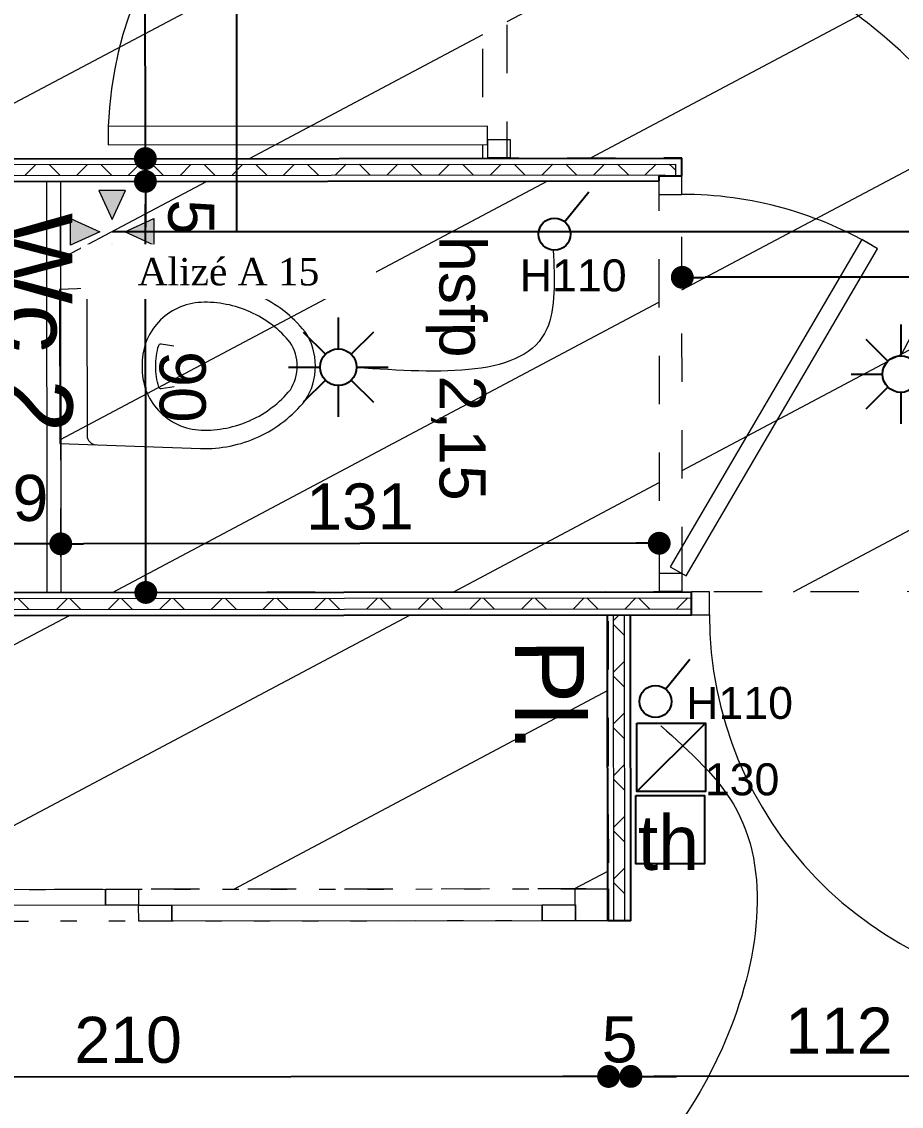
# Model space of a CAD drawing. Header units: centimetres. Extents: x 39595 to 63691, y -25920 to -14518.
# Drawn here: x 55699.4 to 55891.9, y -24583.5 to -24346 of the extents above; entities that cross this region are included whole.
import ezdxf

# ---------------------------------------------------------------- set-up
doc = ezdxf.new("R2010")
doc.units = ezdxf.units.CM
doc.header["$LTSCALE"] = 50.8
doc.header["$PDMODE"] = 1
doc.header["$PDSIZE"] = -2
doc.linetypes.add('Style de ligne -1', pattern=[0.41664, 0.20828, -0.20836])
doc.linetypes.add('Style de ligne -5', pattern=[0.20828, 0.069425, -0.138855])
for name, color, linetype in [('3-BAT C-Niveau-3', 7, 'Continuous'), ('prlm-CHAUFF', 4, 'Continuous'), ('prlm-VMC', 62, 'Continuous')]:
    doc.layers.add(name, color=color, linetype=linetype)
doc.layers.add('prlm-ELEC-CFA', color=1, linetype='Continuous', lineweight=25)
doc.layers.add('prlm-ELEC-CFO', color=1, linetype='Continuous', lineweight=25)
doc.styles.add('Arial', font='arial.ttf')
doc.styles.add('Helvetica', font='arial.ttf')
doc.styles.add('prlm-elec-cfa', font='comic.ttf', dxfattribs={"height": 12})
doc.styles.add('prlm-vmc', font='pala.ttf', dxfattribs={"height": 14})
doc.dimstyles.new('IS', dxfattribs={"dimtxt": 10.08724, "dimasz": 5.007446, "dimexe": 2, "dimexo": 10, "dimgap": 3, "dimtad": 1, "dimdec": 1, "dimtxsty": 'Helvetica', "dimblk": 'DOT', "dimblk1": 'DOT', "dimblk2": 'DOT', "dimcen": 0, "dimdle": 10, "dimazin": 0, "dimtfac": 0.8, "dimtdec": 1, "dimtix": 1, "dimtmove": 0, "dimatfit": 0, "dimldrblk": 'VW_FILLEDARROW-1', "dimfxl": 1, "dimfrac": 2, "dimtolj": 1, "dimarcsym": 0})
pattern_1 = [(207.98931, (47512.718, 24548.346), (-14.252246, 31.966756), [])]
pattern_2 = [(34.329506, (47512.718, 24548.3464), (-4.5116111, 6.6064639), []), (124.329506, (47512.718, 24548.3464), (6.6064639, 4.5116111), [])]
pattern_3 = [(45.0531, (47512.718, 24548.3464), (-5.6620945, 5.6516092), []), (135.0531, (47512.718, 24548.3464), (5.6516092, 5.6620945), [])]

# ---------------------------------------------------------------- blocks, each defined once
blk = doc.blocks.new('_DOT')
at = {"color": 0, "linetype": 'ByBlock', "lineweight": -2}
blk.add_line((-0.5, 0), (-1, 0), dxfattribs=at)
at = {"color": 0, "linetype": 'ByBlock', "const_width": 0.5}
blk.add_lwpolyline([(-0.25, 0, 1), (0.25, 0, 1)], format="xyb", close=True, dxfattribs=at)
blk = doc.blocks.new('*D65')
at = {"layer": '3-BAT C-Niveau-3', "color": 0, "linetype": 'Continuous', "lineweight": -2, "transparency": 16777216}
blk.add_line((55726.46, -24370.98), (55726.26, -24153.96), dxfattribs=at)
at = {"layer": 'Defpoints', "color": 0, "linetype": 'Continuous', "transparency": 16777216}
for p in [(55726.26, -24148.95), (55787.15, -24148.89), (55757.22, -24375.96)]:
    blk.add_point(p, dxfattribs=at)
at = {"layer": '3-BAT C-Niveau-3', "color": 0, "linetype": 'Continuous', "lineweight": -2, "transparency": 16777216, "xscale": 5.007446289062499, "yscale": 5.007446289062499, "zscale": 5.007446289062499}
for p, rotation in [((55726.26, -24148.95), 90.05310040590868), ((55726.47, -24375.99), 270.0531004059087)]:
    blk.add_blockref('_DOT', p, dxfattribs=dict(at, rotation=rotation))
at = {"layer": '3-BAT C-Niveau-3', "color": 0, "linetype": 'Continuous', "lineweight": 5, "transparency": 16777216, "insert": (55734.41, -24262.46), "char_height": 10.087, "attachment_point": 5, "rotation": 270.0531, "style": 'Helvetica'}
blk.add_mtext('\\A1;227', dxfattribs=at)
blk = doc.blocks.new('VW_FILLEDARROW-1')
at = {"color": 0, "linetype": 'Continuous', "lineweight": 5, "flags": 128}
blk.add_lwpolyline([(-1.997, 0.535), (0, 0), (-1.997, -0.535)], close=True, dxfattribs=at)
blk = doc.blocks.new('*D66')
at = {"layer": '3-BAT C-Niveau-3', "color": 0, "linetype": 'Continuous', "lineweight": -2, "transparency": 16777216}
for p, q in [((55726.46, -24370.98), (55726.46, -24365.97)), ((55726.47, -24380.99), (55726.47, -24375.99)), ((55726.48, -24386), (55726.48, -24391))]:
    blk.add_line(p, q, dxfattribs=at)
at = {"layer": 'Defpoints', "color": 0, "linetype": 'Continuous', "transparency": 16777216}
for p in [(55726.47, -24375.99), (55757.22, -24375.96), (55719.57, -24381)]:
    blk.add_point(p, dxfattribs=at)
at = {"layer": '3-BAT C-Niveau-3', "color": 0, "linetype": 'Continuous', "lineweight": -2, "transparency": 16777216, "xscale": 5.007446289062499, "yscale": 5.007446289062499, "zscale": 5.007446289062499}
for p, rotation in [((55726.47, -24375.99), 270.0531004059087), ((55726.47, -24380.99), 90.05310040590868)]:
    blk.add_blockref('_DOT', p, dxfattribs=dict(at, rotation=rotation))
at = {"layer": '3-BAT C-Niveau-3', "color": 0, "linetype": 'Continuous', "lineweight": 5, "transparency": 16777216, "insert": (55736.46, -24388.83), "char_height": 10.087, "attachment_point": 5, "rotation": 270.0531, "style": 'Helvetica'}
blk.add_mtext('\\A1;5', dxfattribs=at)
blk = doc.blocks.new('*D67')
at = {"layer": '3-BAT C-Niveau-3', "color": 0, "linetype": 'Continuous', "lineweight": -2, "transparency": 16777216}
blk.add_line((55726.55, -24465.98), (55726.48, -24386), dxfattribs=at)
at = {"layer": 'Defpoints', "color": 0, "linetype": 'Continuous', "transparency": 16777216}
for p in [(55719.57, -24381), (55726.47, -24380.99), (55746.75, -24470.97)]:
    blk.add_point(p, dxfattribs=at)
at = {"layer": '3-BAT C-Niveau-3', "color": 0, "linetype": 'Continuous', "lineweight": -2, "transparency": 16777216, "xscale": 5.007446289062499, "yscale": 5.007446289062499, "zscale": 5.007446289062499}
for p, rotation in [((55726.47, -24380.99), 90.05310040590868), ((55726.56, -24470.99), 270.0531004059087)]:
    blk.add_blockref('_DOT', p, dxfattribs=dict(at, rotation=rotation))
at = {"layer": '3-BAT C-Niveau-3', "color": 0, "linetype": 'Continuous', "lineweight": 5, "transparency": 16777216, "insert": (55734.56, -24425.98), "char_height": 10.087, "attachment_point": 5, "rotation": 270.0531, "style": 'Helvetica'}
blk.add_mtext('\\A1;90', dxfattribs=at)
blk = doc.blocks.new('*D85')
at = {"layer": '3-BAT C-Niveau-3', "color": 0, "linetype": 'Continuous', "lineweight": -2, "transparency": 16777216}
blk.add_line((56046.87, -24401.81), (55848.99, -24401.99), dxfattribs=at)
at = {"layer": 'Defpoints', "color": 0, "linetype": 'Continuous', "transparency": 16777216}
for p in [(56051.88, -24398.86), (55843.98, -24399.72), (55843.99, -24402)]:
    blk.add_point(p, dxfattribs=at)
at = {"layer": '3-BAT C-Niveau-3', "color": 0, "linetype": 'Continuous', "lineweight": -2, "transparency": 16777216, "xscale": 5.007446289062499, "yscale": 5.007446289062499, "zscale": 5.007446289062499}
for p, rotation in [((56051.88, -24401.81), 0.05310040585661646), ((55843.99, -24402), 180.0531004058566)]:
    blk.add_blockref('_DOT', p, dxfattribs=dict(at, rotation=rotation))
at = {"layer": '3-BAT C-Niveau-3', "color": 0, "linetype": 'Continuous', "lineweight": 5, "transparency": 16777216, "insert": (55947.93, -24393.86), "char_height": 10.087, "attachment_point": 5, "rotation": 0.0531, "style": 'Helvetica'}
blk.add_mtext('\\A1;208', dxfattribs=at)
blk = doc.blocks.new('*D98')
at = {"layer": '3-BAT C-Niveau-3', "color": 0, "linetype": 'Continuous', "lineweight": -2, "transparency": 16777216}
blk.add_line((55822.84, -24576.97), (55622.55, -24577.16), dxfattribs=at)
at = {"layer": 'Defpoints', "color": 0, "linetype": 'Continuous', "transparency": 16777216}
for p in [(55827.81, -24535.9), (55617.51, -24543.09), (55617.54, -24577.16)]:
    blk.add_point(p, dxfattribs=at)
at = {"layer": '3-BAT C-Niveau-3', "color": 0, "linetype": 'Continuous', "lineweight": -2, "transparency": 16777216, "xscale": 5.007446289062499, "yscale": 5.007446289062499, "zscale": 5.007446289062499}
for p, rotation in [((55617.54, -24577.16), 180.0531004058566), ((55827.85, -24576.97), 0.05310040585661646)]:
    blk.add_blockref('_DOT', p, dxfattribs=dict(at, rotation=rotation))
at = {"layer": '3-BAT C-Niveau-3', "color": 0, "linetype": 'Continuous', "lineweight": 5, "transparency": 16777216, "insert": (55722.69, -24569.02), "char_height": 10.087, "attachment_point": 5, "rotation": 0.0531, "style": 'Helvetica'}
blk.add_mtext('\\A1;210', dxfattribs=at)
blk = doc.blocks.new('*D99')
at = {"layer": '3-BAT C-Niveau-3', "color": 0, "linetype": 'Continuous', "lineweight": -2, "transparency": 16777216}
for p, q in [((55822.84, -24576.97), (55817.83, -24576.98)), ((55832.74, -24576.96), (55827.85, -24576.97)), ((55837.75, -24576.96), (55842.75, -24576.95))]:
    blk.add_line(p, q, dxfattribs=at)
at = {"layer": 'Defpoints', "color": 0, "linetype": 'Continuous', "transparency": 16777216}
for p in [(55827.81, -24535.9), (55832.7, -24540.31), (55827.85, -24576.97)]:
    blk.add_point(p, dxfattribs=at)
at = {"layer": '3-BAT C-Niveau-3', "color": 0, "linetype": 'Continuous', "lineweight": -2, "transparency": 16777216, "xscale": 5.007446289062499, "yscale": 5.007446289062499, "zscale": 5.007446289062499}
for p, rotation in [((55827.85, -24576.97), 0.05310040585657854), ((55832.74, -24576.96), 180.0531004058566)]:
    blk.add_blockref('_DOT', p, dxfattribs=dict(at, rotation=rotation))
at = {"layer": '3-BAT C-Niveau-3', "color": 0, "linetype": 'Continuous', "lineweight": 5, "transparency": 16777216, "insert": (55830.28, -24568.92), "char_height": 10.087, "attachment_point": 5, "rotation": 0.0531, "style": 'Helvetica'}
blk.add_mtext('\\A1;5', dxfattribs=at)
blk = doc.blocks.new('*D100')
at = {"layer": '3-BAT C-Niveau-3', "color": 0, "linetype": 'Continuous', "lineweight": -2, "transparency": 16777216}
blk.add_line((55939.85, -24576.86), (55837.75, -24576.96), dxfattribs=at)
at = {"layer": 'Defpoints', "color": 0, "linetype": 'Continuous', "transparency": 16777216}
for p in [(55832.7, -24540.31), (55944.85, -24564.7), (55832.74, -24576.96)]:
    blk.add_point(p, dxfattribs=at)
at = {"layer": '3-BAT C-Niveau-3', "color": 0, "linetype": 'Continuous', "lineweight": -2, "transparency": 16777216, "xscale": 5.007446289062499, "yscale": 5.007446289062499, "zscale": 5.007446289062499}
for p, rotation in [((55832.74, -24576.96), 180.0531004058566), ((55944.86, -24576.86), 0.05310040585661646)]:
    blk.add_blockref('_DOT', p, dxfattribs=dict(at, rotation=rotation))
at = {"layer": '3-BAT C-Niveau-3', "color": 0, "linetype": 'Continuous', "lineweight": 5, "transparency": 16777216, "insert": (55878.29, -24566.94), "char_height": 10.087, "attachment_point": 5, "rotation": 0.0531, "style": 'Helvetica'}
blk.add_mtext('\\A1;112', dxfattribs=at)
blk = doc.blocks.new('*D168')
at = {"layer": '3-BAT C-Niveau-3', "color": 0, "linetype": 'Continuous', "lineweight": -2, "transparency": 16777216}
for p, q in [((55627.64, -24463.57), (55627.64, -24458.57)), ((55627.66, -24476.08), (55627.65, -24468.58)), ((55627.66, -24481.09), (55627.67, -24486.1))]:
    blk.add_line(p, q, dxfattribs=at)
at = {"layer": 'Defpoints', "color": 0, "linetype": 'Continuous', "transparency": 16777216}
for p in [(55627.65, -24468.58), (55627.65, -24468.58), (55799.4, -24475.92)]:
    blk.add_point(p, dxfattribs=at)
at = {"layer": '3-BAT C-Niveau-3', "color": 0, "linetype": 'Continuous', "lineweight": -2, "transparency": 16777216, "xscale": 5.007446289062499, "yscale": 5.007446289062499, "zscale": 5.007446289062499}
for p, rotation in [((55627.65, -24468.58), 270.0531004059087), ((55627.66, -24476.08), 90.05310040590868)]:
    blk.add_blockref('_DOT', p, dxfattribs=dict(at, rotation=rotation))
at = {"layer": '3-BAT C-Niveau-3', "color": 0, "linetype": 'Continuous', "lineweight": 5, "transparency": 16777216, "insert": (55617.83, -24457.28), "char_height": 10.087, "attachment_point": 5, "rotation": 270.0531, "style": 'Helvetica'}
blk.add_mtext('\\A1;8', dxfattribs=at)
blk = doc.blocks.new('*D169')
at = {"layer": '3-BAT C-Niveau-3', "color": 0, "linetype": 'Continuous', "lineweight": -2, "transparency": 16777216}
blk.add_line((55627.71, -24538.07), (55627.66, -24481.09), dxfattribs=at)
at = {"layer": 'Defpoints', "color": 0, "linetype": 'Continuous', "transparency": 16777216}
for p in [(55627.66, -24476.08), (55799.4, -24475.92), (55627.72, -24543.08)]:
    blk.add_point(p, dxfattribs=at)
at = {"layer": '3-BAT C-Niveau-3', "color": 0, "linetype": 'Continuous', "lineweight": -2, "transparency": 16777216, "xscale": 5.007446289062499, "yscale": 5.007446289062499, "zscale": 5.007446289062499}
for p, rotation in [((55627.66, -24476.08), 90.05310040590868), ((55627.72, -24543.08), 270.0531004059087)]:
    blk.add_blockref('_DOT', p, dxfattribs=dict(at, rotation=rotation))
at = {"layer": '3-BAT C-Niveau-3', "color": 0, "linetype": 'Continuous', "lineweight": 5, "transparency": 16777216, "insert": (55637.68, -24518.5), "char_height": 10.087, "attachment_point": 5, "rotation": 270.0531, "style": 'Helvetica'}
blk.add_mtext('\\A1;67', dxfattribs=at)
blk = doc.blocks.new('*D173')
at = {"layer": '3-BAT C-Niveau-3', "color": 0, "linetype": 'Continuous', "lineweight": -2, "transparency": 16777216}
blk.add_line((55702.93, -24460.35), (55673.94, -24460.38), dxfattribs=at)
at = {"layer": 'Defpoints', "color": 0, "linetype": 'Continuous', "transparency": 16777216}
for p in [(55707.93, -24449.42), (55668.94, -24460.38), (55668.94, -24465.12)]:
    blk.add_point(p, dxfattribs=at)
at = {"layer": '3-BAT C-Niveau-3', "color": 0, "linetype": 'Continuous', "lineweight": -2, "transparency": 16777216, "xscale": 5.007446289062499, "yscale": 5.007446289062499, "zscale": 5.007446289062499}
for p, rotation in [((55668.94, -24460.38), 180.0531004058566), ((55707.94, -24460.35), 0.05310040585661646)]:
    blk.add_blockref('_DOT', p, dxfattribs=dict(at, rotation=rotation))
at = {"layer": '3-BAT C-Niveau-3', "color": 0, "linetype": 'Continuous', "lineweight": 5, "transparency": 16777216, "insert": (55697.38, -24450.37), "char_height": 10.087, "attachment_point": 5, "rotation": 0.0531, "style": 'Helvetica'}
blk.add_mtext('\\A1;39', dxfattribs=at)
blk = doc.blocks.new('*D174')
at = {"layer": '3-BAT C-Niveau-3', "color": 0, "linetype": 'Continuous', "lineweight": -2, "transparency": 16777216}
blk.add_line((55833.93, -24460.23), (55712.94, -24460.34), dxfattribs=at)
at = {"layer": 'Defpoints', "color": 0, "linetype": 'Continuous', "transparency": 16777216}
for p in [(55838.91, -24436.3), (55707.93, -24449.42), (55707.94, -24460.35)]:
    blk.add_point(p, dxfattribs=at)
at = {"layer": '3-BAT C-Niveau-3', "color": 0, "linetype": 'Continuous', "lineweight": -2, "transparency": 16777216, "xscale": 5.007446289062499, "yscale": 5.007446289062499, "zscale": 5.007446289062499}
for p, rotation in [((55707.94, -24460.35), 180.0531004058566), ((55838.94, -24460.22), 0.05310040585661646)]:
    blk.add_blockref('_DOT', p, dxfattribs=dict(at, rotation=rotation))
at = {"layer": '3-BAT C-Niveau-3', "color": 0, "linetype": 'Continuous', "lineweight": 5, "transparency": 16777216, "insert": (55773.43, -24452.24), "char_height": 10.087, "attachment_point": 5, "rotation": 0.0531, "style": 'Helvetica'}
blk.add_mtext('\\A1;131', dxfattribs=at)
blk = doc.blocks.new('xi.bep')
at = {"layer": 'prlm-VMC', "linetype": 'ByBlock', "lineweight": 5}
h = blk.add_hatch(color=0, dxfattribs=at)
h.paths.add_polyline_path([(0, 2.74), (2.92, 9.1), (-2.92, 9.1)])
h.paths.add_polyline_path([(9.1, -2.92), (9.1, 2.92), (2.74, 0)])
h.paths.add_polyline_path([(2.92, -9.1), (0, -2.74), (-2.92, -9.1)])
h.paths.add_polyline_path([(-9.1, -2.92), (-2.74, 0), (-9.1, 2.92)])
at = {"layer": 'prlm-VMC', "color": 0, "linetype": 'ByBlock', "lineweight": 5, "flags": 128}
for points in [[(2.92, 9.1), (-2.92, 9.1), (0, 2.74)], [(-9.1, -2.92), (-9.1, 2.92), (-2.74, 0)], [(9.1, 2.92), (9.1, -2.92), (2.74, 0)], [(-2.92, -9.1), (2.92, -9.1), (0, -2.74)]]:
    blk.add_lwpolyline(points, close=True, dxfattribs=at)
blk = doc.blocks.new('xi.SA')
at = {"layer": 'prlm-ELEC-CFO', "color": 0}
blk.add_lwpolyline([(0.2, -1.28), (5.5, 5.28)], dxfattribs=at)
blk.add_circle((-2, -4), 3.5, dxfattribs=at)
blk = doc.blocks.new('xi.SPOT')
at = {"color": 0, "lineweight": 5}
blk.add_wipeout([(-4, 0), (-2.83, -2.83), (0, -4), (2.83, -2.83), (4, 0), (2.83, 2.83), (0, 4), (-2.83, 2.83)], dxfattribs=at).dxf.layer = 'prlm-ELEC-CFO'
at = {"layer": 'prlm-ELEC-CFO', "color": 0, "linetype": 'ByBlock', "lineweight": -2, "flags": 128}
for points in [[(0, 10.88), (0, 4)], [(-7.69, 7.69), (-2.83, 2.83)], [(7.69, 7.69), (2.83, 2.83)], [(-10.88, 0), (-4, 0)], [(4, 0), (10.88, 0)], [(-2.83, -2.83), (-7.69, -7.69)], [(0, -4), (0, -10.88)], [(2.83, -2.83), (7.69, -7.69)]]:
    blk.add_lwpolyline(points, dxfattribs=at)
at = {"layer": 'prlm-ELEC-CFO', "color": 0, "linetype": 'ByBlock', "lineweight": -2}
blk.add_circle((0, 0), 4, dxfattribs=at)
blk = doc.blocks.new('xi.th-ch')
at = {"layer": 'prlm-CHAUFF', "color": 0, "linetype": 'ByBlock', "lineweight": -2, "flags": 128}
blk.add_lwpolyline([(-7.5, 7.5), (7.5, 7.5), (7.5, -7.5), (-7.5, -7.5)], close=True, dxfattribs=at)
at = {"layer": 'prlm-CHAUFF', "color": 0}
blk.add_lwpolyline([(-7.5, -7.5), (7.5, 7.5)], dxfattribs=at)
blk = doc.blocks.new('Groupe-5-1')
at = {"color": 7, "linetype": 'Continuous', "lineweight": 13, "flags": 128}
for points in [[(17117.42, -46589.14), (17123.7, -46622.25), (17154.2, -46617.63, 0.116334), (17166.19, -46612.78, 0.116144), (17174.74, -46603.09, 0.147727), (17175.58, -46595.25, 0.147725), (17171.94, -46588.27), (17171.93, -46588.27, 0.11673), (17160.42, -46582.39, 0.115952), (17147.49, -46582.26)], [(17138.28, -46602.33), (17138.28, -46602.34, 0.197992), (17143.6, -46611.16, 0.198081), (17153.6, -46613.66, 0.114919), (17163.8, -46609.56), (17163.8, -46609.55, 0.115526), (17171.13, -46601.36, 0.142778), (17171.65, -46595.99, 0.142778), (17169.2, -46591.19, 0.114832), (17159.39, -46586.26), (17159.37, -46586.25, 0.115368), (17148.39, -46586.18, 0.198081), (17140, -46592.17, 0.198023), (17138.28, -46602.33)]]:
    blk.add_lwpolyline(points, format="xyb", close=True, dxfattribs=at)
for points in [[(17125.15, -46587.36), (17125.15, -46587.36, 0.193855), (17123.92, -46588.22), (17123.91, -46588.23, 0.192143), (17123.63, -46589.69), (17129.28, -46619.46), (17129.28, -46619.46, 0.194357), (17130.09, -46620.72, 0.193855), (17131.54, -46621.06), (17131.55, -46621.06)], [(17145.99, -46605.44), (17143.33, -46606.4, -0.192032), (17142.97, -46606.38), (17142.97, -46606.38), (17142.97, -46606.38, -0.187463), (17142.71, -46606.15, -0.069687), (17141.23, -46601.78), (17141.23, -46601.77, -0.069688), (17141.01, -46597.16, -0.17618), (17141.15, -46596.84), (17141.16, -46596.83, -0.18073), (17141.49, -46596.7), (17141.49, -46596.7), (17144.31, -46596.6)]]:
    blk.add_lwpolyline(points, format="xyb", dxfattribs=at)
blk = doc.blocks.new('Groupe-6-1')
at = {"color": 7, "linetype": 'Style de ligne -5', "lineweight": 5, "flags": 128}
blk.add_lwpolyline([(17261.08, -46702.74), (17051.5, -46742.43), (17050.2, -46735.55), (17259.77, -46695.86)], close=True, dxfattribs=at)
at = {"color": 7, "linetype": 'Continuous', "lineweight": 18, "flags": 128}
for points in [[(17261.08, -46702.74), (17253.97, -46704.09), (17252.67, -46697.21), (17259.77, -46695.86)], [(17253.97, -46704.09), (17246.86, -46705.43), (17246.21, -46701.99), (17253.32, -46700.65)], [(17246.86, -46705.43), (17167.16, -46720.53), (17166.51, -46717.09), (17246.21, -46701.99)], [(17159.4, -46718.44), (17152.3, -46719.78), (17151.64, -46716.34), (17158.75, -46715)], [(17152.3, -46719.78), (17065.06, -46736.3), (17064.41, -46732.86), (17151.64, -46716.34)], [(17167.16, -46720.53), (17160.05, -46721.87), (17159.4, -46718.44), (17166.51, -46717.09)], [(17058.61, -46741.08), (17051.5, -46742.43), (17050.2, -46735.55), (17057.3, -46734.21)], [(17065.06, -46736.3), (17057.96, -46737.65), (17057.3, -46734.21), (17064.41, -46732.86)]]:
    blk.add_lwpolyline(points, close=True, dxfattribs=at)
blk = doc.blocks.new('hsfp 2.15')
at = {"color": 7, "insert": (0, -0.78), "char_height": 10.087, "attachment_point": 2, "line_spacing_factor": 0.834288, "style": 'Helvetica'}
blk.add_mtext('hsfp 2,15', dxfattribs=at)

msp = doc.modelspace()

# ---------------------------------------------------------------- hatches: boundary and pattern name
at = {"linetype": 'Continuous', "lineweight": 5, "true_color": 0x808080}
h = msp.add_hatch(dxfattribs=at)
h.set_pattern_fill('02_ISOLANT', color=8, angle=0.0531, style=0, pattern_type=2)
h.set_pattern_definition(pattern_3)
h.paths.add_polyline_path([(55668.86, -24377.34), (55668.86, -24379.74), (55840.16, -24379.58), (55842.56, -24377.18)])
h = msp.add_hatch(dxfattribs=at)
h.set_pattern_fill('02_ISOLANT', color=8, angle=0.0531, style=0, pattern_type=2)
h.set_pattern_definition(pattern_3)
h.paths.add_polyline_path([(55668.86, -24377.34), (55668.86, -24379.74), (55840.16, -24379.58), (55842.56, -24377.18)])
h = msp.add_hatch(dxfattribs=at)
h.set_pattern_fill('02_ISOLANT', color=8, angle=-10.6705, style=0, pattern_type=2)
h.set_pattern_definition(pattern_2)
h.paths.add_polyline_path([(55802.66, -24375.92), (55805.06, -24375.92), (55805.06, -24375.92), (55802.66, -24375.92)])
h = msp.add_hatch(dxfattribs=at)
h.set_pattern_fill('02_ISOLANT', color=8, angle=90.0531, style=0, pattern_type=2)
h.set_pattern_definition([(135.0531, (47512.718, 24548.3464), (-5.6516092, -5.6620945), []), (225.0531, (47512.718, 24548.3464), (-5.6620945, 5.6516092), [])])
h.paths.add_polyline_path([(55840.16, -24379.88), (55842.56, -24379.88), (55842.56, -24377.18), (55840.16, -24379.58)])
h = msp.add_hatch(dxfattribs=at)
h.set_pattern_fill('02_ISOLANT', color=8, angle=0.0531, style=0, pattern_type=2)
h.set_pattern_definition([(45.0531, (47512.718, 24548.3464), (-5.6620945, 5.6516092), []), (135.0531, (47512.718, 24548.3464), (5.6516092, 5.6620945), [])])
h.paths.add_polyline_path([(55668.95, -24472.34), (55668.95, -24474.74), (55845.98, -24474.58), (55845.98, -24472.18)])
h = msp.add_hatch(dxfattribs=at)
h.set_pattern_fill('02_ISOLANT', color=8, angle=-10.6705, style=0, pattern_type=2)
h.set_pattern_definition(pattern_2)
h.paths.add_polyline_path([(55840.25, -24470.88), (55842.65, -24470.88), (55842.65, -24470.88), (55840.25, -24470.88)])
h = msp.add_hatch(dxfattribs=at)
h.set_pattern_fill('02_ISOLANT', color=8, angle=90.0531, style=0, pattern_type=2)
h.set_pattern_definition([(135.0531, (47512.718, 24548.3464), (-5.6516092, -5.6620945), []), (225.0531, (47512.718, 24548.3464), (-5.6620945, 5.6516092), [])])
h.paths.add_polyline_path([(55829.01, -24542.9), (55831.41, -24542.89), (55831.34, -24475.89), (55828.94, -24475.89)])
at = {"layer": '3-BAT C-Niveau-3', "linetype": 'Continuous', "lineweight": 18, "true_color": 0xa0a0a4}
h = msp.add_hatch(dxfattribs=at)
h.set_pattern_fill('BA 13', color=253, angle=-10.6705, style=0, pattern_type=2)
h.set_pattern_definition(pattern_1)
h.paths.add_polyline_path([(55617.15, -24149.14), (55617.36, -24376.09), (55800.36, -24375.92), (55800.15, -24148.88), (55787.15, -24148.89), (55787.15, -24148.8), (55615.15, -24149.14)])
h = msp.add_hatch(dxfattribs=at)
h.set_pattern_fill('BA 13', color=253, angle=-10.6705, style=0, pattern_type=2)
h.set_pattern_definition(pattern_1)
h.paths.add_polyline_path([(56051.95, -24470.68), (55843.98, -24470.87), (55843.9, -24384.49), (55843.87, -24384.49), (55843.87, -24375.86), (55805.67, -24375.92), (55805.58, -24273.91), (55939.8, -24273.72), (55939.98, -24379.9), (56051.86, -24379.79)])
h = msp.add_hatch(dxfattribs=at)
h.set_pattern_fill('BA 13', color=253, angle=-10.6705, style=0, pattern_type=2)
h.set_pattern_definition(pattern_1)
h.paths.add_polyline_path([(55707.86, -24381.01), (55838.86, -24380.88), (55838.95, -24470.88), (55707.95, -24471.01)])
h = msp.add_hatch(dxfattribs=at)
h.set_pattern_fill('BA 13', color=253, angle=-10.6705, style=0, pattern_type=2)
h.set_pattern_definition(pattern_1)
h.paths.add_polyline_path([(55617.45, -24476.09), (55827.75, -24475.9), (55827.81, -24535.9), (55617.51, -24536.09)])

# ---------------------------------------------------------------- linework, layer by layer
at = {"color": 7, "linetype": 'Continuous', "lineweight": 13}
for p, q in [((55801.35, -24368.92), (55718.35, -24369)), ((55718.35, -24369), (55718.35, -24373)), ((55801.35, -24372.92), (55801.35, -24368.92)), ((55718.35, -24373), (55801.35, -24372.92)), ((55806.36, -24371.91), (55801.35, -24371.92)), ((55801.35, -24371.92), (55801.36, -24375.92)), ((55806.36, -24375.91), (55806.36, -24371.91)), ((55801.36, -24375.92), (55806.36, -24375.91)), ((55843.86, -24379.88), (55838.86, -24379.88)), ((55838.86, -24379.88), (55838.87, -24383.88)), ((55843.87, -24383.88), (55843.86, -24379.88)), ((55838.87, -24383.88), (55843.87, -24383.88)), ((55886.73, -24395.75), (55883.28, -24393.73)), ((55841.36, -24465.36), (55844.81, -24467.39)), ((55843.94, -24466.88), (55838.94, -24466.88)), ((55838.94, -24466.88), (55838.95, -24470.88)), ((55843.95, -24470.88), (55843.94, -24466.88)), ((55838.95, -24470.88), (55843.95, -24470.88)), ((55849.98, -24470.87), (55845.98, -24470.88)), ((55845.98, -24470.88), (55845.98, -24475.88)), ((55849.98, -24475.87), (55849.98, -24470.87)), ((55845.98, -24475.88), (55849.98, -24475.87))]:
    msp.add_line(p, q, dxfattribs=at)
at = {"color": 7, "linetype": 'Continuous', "lineweight": 5}
for p, q in [((55668.86, -24376.04), (55843.86, -24375.88)), ((55668.86, -24376.04), (55843.86, -24375.88)), ((55668.86, -24377.34), (55842.56, -24377.18)), ((55668.86, -24377.34), (55842.56, -24377.18)), ((55668.86, -24377.34), (55842.56, -24377.18)), ((55668.86, -24377.34), (55842.56, -24377.18)), ((55842.56, -24379.88), (55842.56, -24377.18)), ((55842.56, -24379.88), (55842.56, -24377.18)), ((55668.86, -24379.74), (55840.16, -24379.58)), ((55668.86, -24379.74), (55840.16, -24379.58)), ((55668.86, -24379.74), (55840.16, -24379.58)), ((55668.86, -24379.74), (55840.16, -24379.58)), ((55838.86, -24379.88), (55838.86, -24380.88)), ((55840.16, -24379.88), (55840.16, -24379.58)), ((55840.16, -24379.88), (55840.16, -24379.58)), ((55668.95, -24471.04), (55845.98, -24470.88)), ((55668.95, -24472.34), (55845.98, -24472.18)), ((55668.95, -24472.34), (55845.98, -24472.18)), ((55668.95, -24474.74), (55845.98, -24474.58)), ((55668.95, -24474.74), (55845.98, -24474.58)), ((55827.71, -24542.9), (55827.64, -24475.9)), ((55829.01, -24542.9), (55828.94, -24475.89)), ((55829.01, -24542.9), (55828.94, -24475.89)), ((55831.41, -24542.89), (55831.34, -24475.89)), ((55831.41, -24542.89), (55831.34, -24475.89))]:
    msp.add_line(p, q, dxfattribs=at)
at = {"color": 7, "linetype": 'Continuous', "lineweight": 25}
for p, q in [((55668.86, -24376.04), (55843.86, -24375.88)), ((55668.86, -24376.04), (55843.86, -24375.88)), ((55806.36, -24375.91), (55801.36, -24375.92)), ((55806.36, -24375.91), (55801.36, -24375.92)), ((55843.86, -24379.88), (55843.86, -24375.88)), ((55838.86, -24379.88), (55838.86, -24380.88)), ((55843.86, -24379.88), (55838.86, -24379.88)), ((55668.86, -24381.04), (55838.86, -24380.88)), ((55668.86, -24381.04), (55838.86, -24380.88)), ((55668.95, -24471.04), (55845.98, -24470.88)), ((55843.95, -24470.88), (55838.95, -24470.88)), ((55845.98, -24475.88), (55845.98, -24470.88)), ((55668.95, -24476.04), (55845.98, -24475.88)), ((55827.71, -24542.9), (55827.64, -24475.9)), ((55832.71, -24542.89), (55832.64, -24475.89)), ((55832.71, -24542.89), (55827.71, -24542.9))]:
    msp.add_line(p, q, dxfattribs=at)
at = {"color": 7, "linetype": 'Continuous', "lineweight": 13, "flags": 128}
msp.add_lwpolyline([(55707.86, -24381.01), (55707.95, -24471.01), (55704.95, -24471.01), (55704.86, -24381.01)], close=True, dxfattribs=at)
at = {"color": 7, "linetype": 'Continuous', "lineweight": 5}
for centre, start, end in [((55801.35, -24371.92), 90.0531, 177.9834), ((55843.94, -24466.88), 58.97, 90.0531)]:
    msp.add_arc(centre, 83.05, start, end, dxfattribs=at)
at = {"layer": '3-BAT C-Niveau-3', "color": 251, "linetype": 'Style de ligne -1', "lineweight": 5, "true_color": 0x616161, "flags": 128}
msp.add_lwpolyline([(55617.15, -24149.14), (55617.36, -24376.09), (55800.36, -24375.92), (55800.15, -24148.88), (55787.15, -24148.89), (55787.15, -24148.8), (55615.15, -24149.14)], dxfattribs=at)
for points in [[(56051.95, -24470.68), (55843.98, -24470.87), (55843.9, -24384.49), (55843.87, -24384.49), (55843.87, -24375.86), (55805.67, -24375.92), (55805.58, -24273.91), (55939.8, -24273.72), (55939.98, -24379.9), (56051.86, -24379.79)], [(55707.86, -24381.01), (55838.86, -24380.88), (55838.95, -24470.88), (55707.95, -24471.01)], [(55617.45, -24476.09), (55827.75, -24475.9), (55827.81, -24535.9), (55617.51, -24536.09)]]:
    msp.add_lwpolyline(points, close=True, dxfattribs=at)
at = {"layer": 'prlm-ELEC-CFO', "lineweight": 13}
for points in [[(55891.83, -24419.19), (55905.59, -24372.66), (55874.07, -24338.3)], [(55815.74, -24396.05), (55814.34, -24413.29), (55772.7, -24421.79)], [(55839.31, -24500.19), (55855.91, -24518.66), (55852.7, -24570.84), (55799.27, -24631.56)]]:
    msp.add_spline(points, degree=3, dxfattribs=at)
at = {"layer": 'prlm-VMC'}
for points in [[(55746.47, -24392.05), (55746.47, -24215.03)], [(56212.29, -24411.23), (56193.12, -24392.05), (55719.2, -24392.05)]]:
    msp.add_lwpolyline(points, dxfattribs=at)

# ---------------------------------------------------------------- block references
at = {"color": 7}
for name, p, rotation in [('hsfp 2.15', (55801.72, -24421.92), 270.0531004059034), ('Groupe-5-1', (47512.72, 24548.35), 349.3295056620147), ('Groupe-6-1', (47512.72, 24548.35), 349.3295056620147)]:
    msp.add_blockref(name, p, dxfattribs=dict(at, rotation=rotation))
at = {"layer": 'prlm-ELEC-CFO'}
for name, p in [('xi.SA', (55818.02, -24388.56)), ('xi.SA', (55840.13, -24490.87)), ('xi.th-ch', (55841.54, -24507.11))]:
    msp.add_blockref(name, p, dxfattribs=at)
at = {"layer": 'prlm-VMC'}
msp.add_blockref('xi.bep', (55719.2, -24392.05), dxfattribs=at)

# ---------------------------------------------------------------- texts
at = {"color": 7, "attachment_point": 2, "rotation": 270.0531, "line_spacing_factor": 0.834288, "style": 'Helvetica'}
for s, insert, char_height in [('Wc 2\\P{\\H0.6752x;1,18m2}\\P', (55710.51, -24411.97), 15.1309), ('Pl.\\P', (55822.51, -24493.49), 15.131)]:
    msp.add_mtext(s, dxfattribs=dict(at, insert=insert, char_height=char_height))
at = {"layer": 'prlm-ELEC-CFA', "style": 'Arial'}
msp.add_text('130', height=7, dxfattribs=at).set_placement((55848.93, -24515.41))
at = {"layer": 'prlm-ELEC-CFO', "style": 'Arial'}
for p in [(55808.43, -24405.07), (55844.85, -24498.68)]:
    msp.add_text('H110', height=7, dxfattribs=at).set_placement(p)

# ---------------------------------------------------------------- dimensions: what is measured, and where the dimension line sits
at = {"layer": '3-BAT C-Niveau-3', "color": 7, "linetype": 'Continuous', "lineweight": 5}
for base, p1, p2, angle, picture, middle in [((55726.26, -24148.95), (55757.22, -24375.96), (55787.15, -24148.89), 270.0531, '*D65', (55734.41, -24262.46)), ((55726.47, -24380.99), (55746.75, -24470.97), (55719.57, -24381), 270.0531, '*D67', (55734.56, -24425.98)), ((55843.99, -24402), (56051.88, -24398.86), (55843.98, -24399.72), 0.0531, '*D85', (55947.93, -24393.86)), ((55707.94, -24460.35), (55838.91, -24436.3), (55707.93, -24449.42), 0.0531, '*D174', (55773.43, -24452.24)), ((55617.54, -24577.16), (55827.81, -24535.9), (55617.51, -24543.09), 0.0531, '*D98', (55722.69, -24569.02)), ((55827.85, -24576.97), (55832.7, -24540.31), (55827.81, -24535.9), 0.0531, '*D99', (55830.28, -24568.92))]:
    dim = msp.add_linear_dim(base=base, p1=p1, p2=p2, angle=angle, dimstyle='IS', override={"dimtxt": 10.08724, "dimdec": 0, "dimpost": '<>', "dimtxsty": 'Helvetica', "dimse1": 1, "dimse2": 1, "dimtmove": 2}, dxfattribs=at)
    dim.commit()
    dim.dimension.update_dxf_attribs({"geometry": picture, "text_midpoint": middle})
for base, p1, p2, angle, override, picture, middle in [((55726.47, -24375.99), (55719.57, -24381), (55757.22, -24375.96), 270.0531, {"dimtxt": 10.08724, "dimdec": 0, "dimpost": '<>', "dimtxsty": 'Helvetica', "dimse1": 1, "dimse2": 1, "dimtix": 0, "dimtmove": 2}, '*D66', (55736.46, -24388.83)), ((55668.94, -24460.38), (55707.93, -24449.42), (55668.94, -24465.12), 0.0531, {"dimtxt": 10.08724, "dimdec": 0, "dimpost": '<>', "dimtxsty": 'Helvetica', "dimse1": 1, "dimse2": 1, "dimtmove": 2}, '*D173', (55697.38, -24450.37)), ((55627.6492, -24468.5805), (55799.3973, -24475.9213), (55627.6492, -24468.5805), 270.0531, {"dimtxt": 10.08724, "dimdec": 0, "dimpost": '<>', "dimtxsty": 'Helvetica', "dimse1": 1, "dimse2": 1, "dimtix": 0, "dimtmove": 2}, '*D168', (55617.8281, -24457.2835)), ((55627.66, -24476.08), (55627.72, -24543.08), (55799.4, -24475.92), 270.0531, {"dimtxt": 10.08724, "dimdec": 0, "dimpost": '<>', "dimtxsty": 'Helvetica', "dimse1": 1, "dimse2": 1, "dimtmove": 2}, '*D169', (55637.68, -24518.5)), ((55832.74, -24576.96), (55944.85, -24564.7), (55832.7, -24540.31), 0.0531, {"dimtxt": 10.08724, "dimdec": 0, "dimpost": '<>', "dimtxsty": 'Helvetica', "dimse1": 1, "dimse2": 1, "dimtmove": 2}, '*D100', (55878.29, -24566.94))]:
    dim = msp.add_linear_dim(base=base, p1=p1, p2=p2, angle=angle, dimstyle='IS', override=override, dxfattribs=at)
    dim.commit()
    dim.dimension.update_dxf_attribs({"geometry": picture, "text_midpoint": middle, "dimtype": 160})

# ---------------------------------------------------------------- next in the draw order: block references
at = {"layer": 'prlm-ELEC-CFO'}
for p in [(55768.7, -24421.67), (55891.83, -24423.19)]:
    msp.add_blockref('xi.SPOT', p, dxfattribs=at)

# ---------------------------------------------------------------- next in the draw order: texts
at = {"layer": 'prlm-ELEC-CFA', "lineweight": 20, "insert": (55840.97, -24525.82), "char_height": 12, "attachment_point": 5, "line_spacing_factor": 0.8, "style": 'prlm-elec-cfa', "bg_fill": 3, "box_fill_scale": 1.1, "bg_fill_color": 256, "bg_fill_transparency": 0}
msp.add_mtext('th', dxfattribs=at)
at = {"layer": 'prlm-VMC', "ltscale": 25, "insert": (55744.66, -24400.8), "char_height": 6, "width": 58.6147, "attachment_point": 5, "line_spacing_factor": 0.8, "style": 'prlm-vmc', "bg_fill": 2}
msp.add_mtext('Alizé A 15', dxfattribs=at)

# ---------------------------------------------------------------- next in the draw order: linework, layer by layer
at = {"color": 7, "linetype": 'Continuous', "lineweight": 13}
for p, q in [((55883.28, -24393.73), (55841.36, -24465.36)), ((55844.81, -24467.39), (55886.73, -24395.75))]:
    msp.add_line(p, q, dxfattribs=at)
at = {"color": 7, "linetype": 'Continuous', "lineweight": 5}
msp.add_arc((55932.98, -24475.8), 83.05, 180.0531, 267.9834, dxfattribs=at)
at = {"layer": 'prlm-ELEC-CFA', "linetype": 'ByBlock', "lineweight": -2, "flags": 128}
msp.add_lwpolyline([(55833.83, -24515.43), (55848.83, -24515.43), (55848.83, -24530.43), (55833.83, -24530.43)], close=True, dxfattribs=at)

doc.saveas('drawing.dxf')
